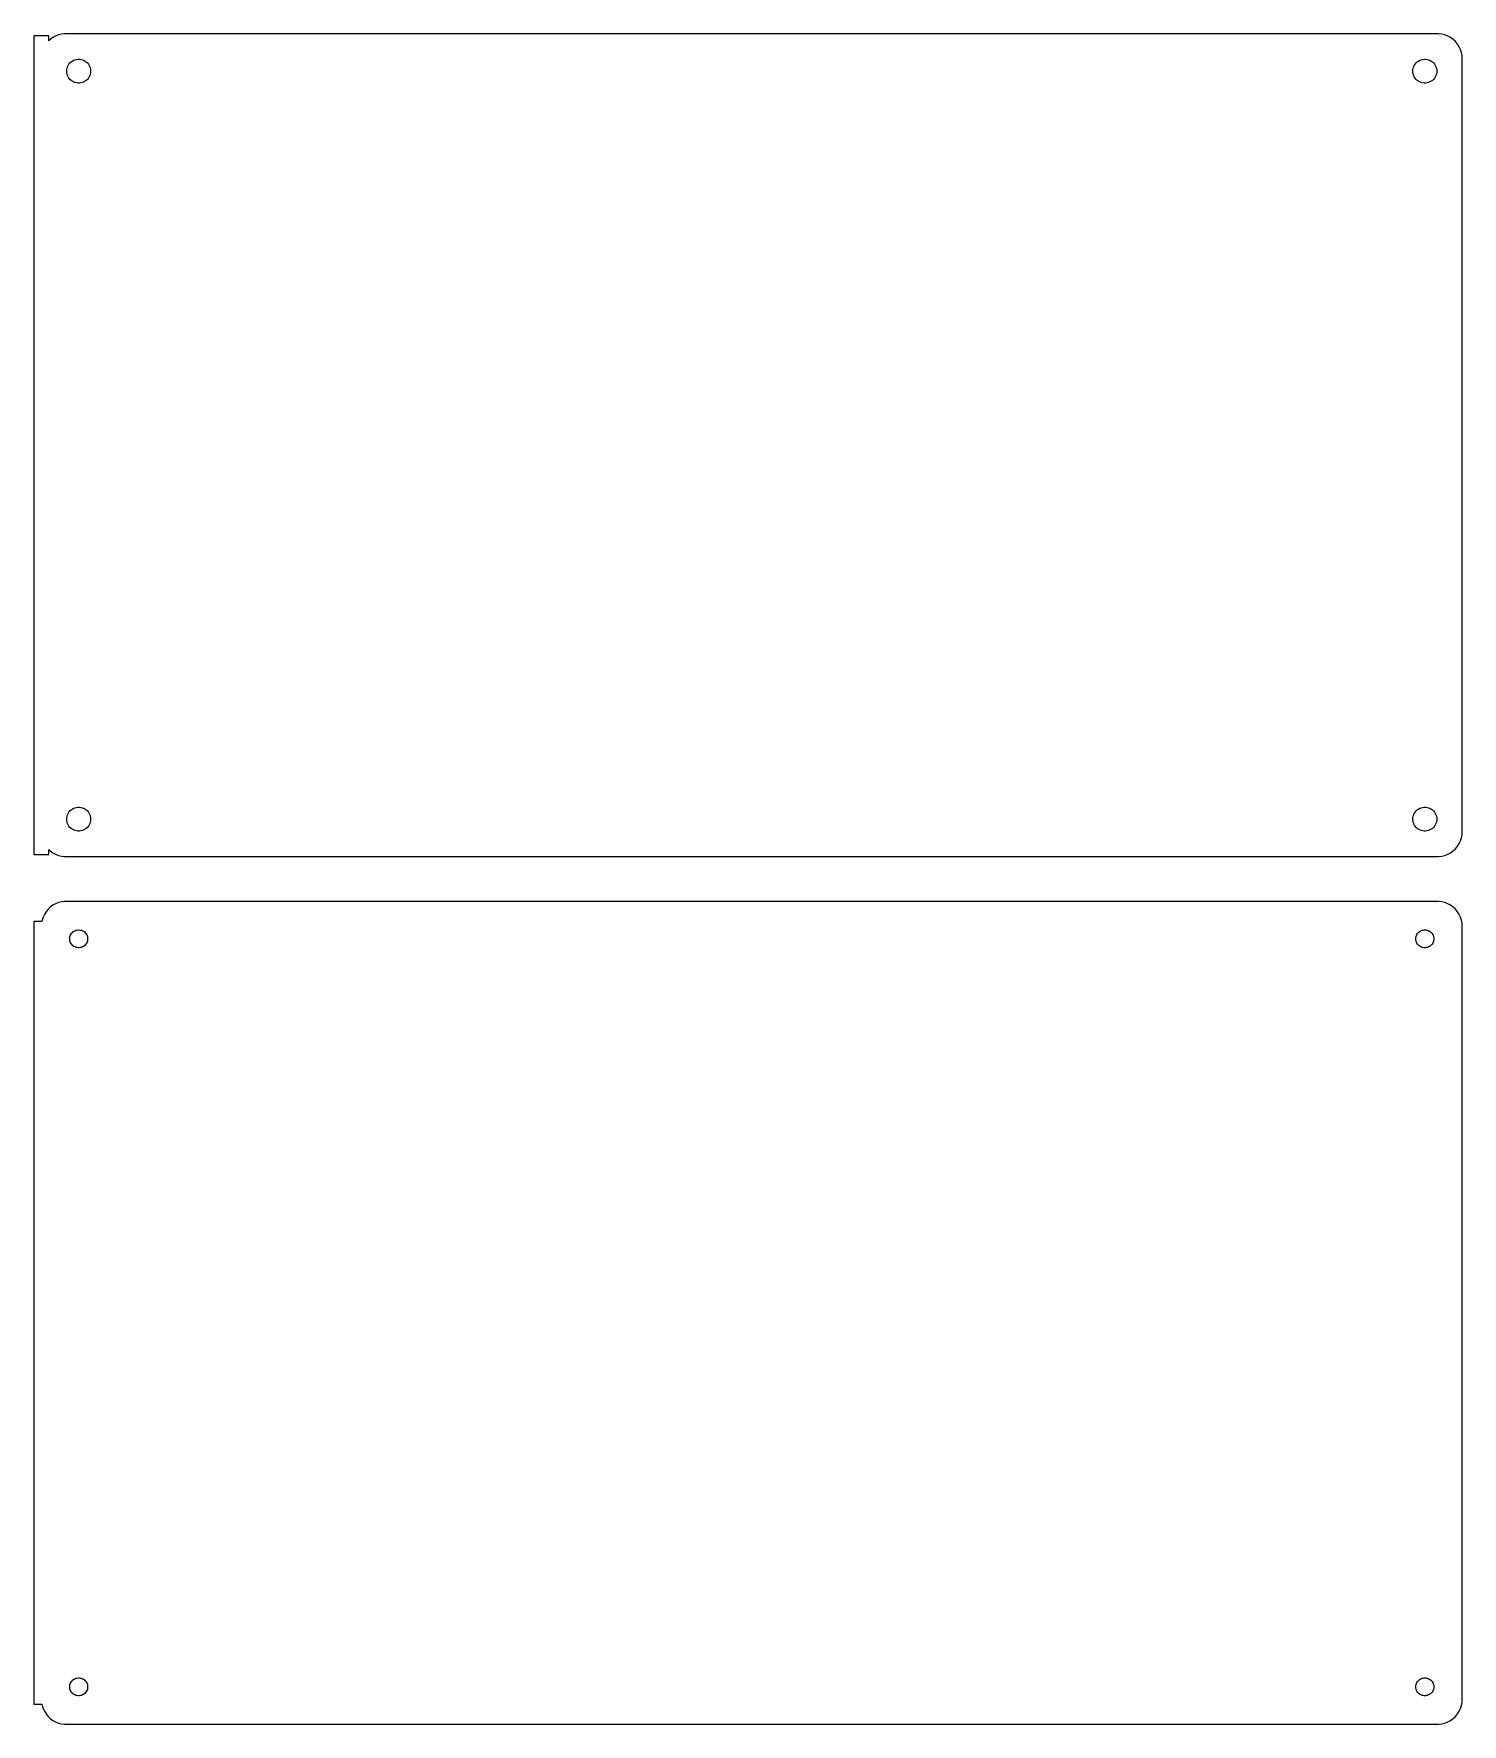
# Model space of a CAD drawing. Header units: metres. Extents: x -144 to 142, y 92 to 430.
import ezdxf

# ---------------------------------------------------------------- set-up
doc = ezdxf.new("R2010")
doc.units = ezdxf.units.M

msp = doc.modelspace()

# ---------------------------------------------------------------- linework, layer by layer
for p, q in [((-141, 430.115), (-144, 430.115)), ((-144, 430.115), (-144, 265.885)), ((-141, 429.059), (-141, 430.115)), ((-140.687, 429.353), (-141, 429.059)), ((-140.179, 429.722), (-140.687, 429.353)), ((-139.629, 430.024), (-140.179, 429.722)), ((-139.045, 430.255), (-139.629, 430.024)), ((-138.437, 430.411), (-139.045, 430.255)), ((-137.814, 430.49), (-138.437, 430.411)), ((137.814, 430.49), (-137.814, 430.49)), ((138.437, 430.411), (137.814, 430.49)), ((139.045, 430.255), (138.437, 430.411)), ((139.629, 430.024), (139.045, 430.255)), ((140.179, 429.722), (139.629, 430.024)), ((140.687, 429.353), (140.179, 429.722)), ((141.145, 428.923), (140.687, 429.353)), ((141.545, 428.439), (141.145, 428.923)), ((141.882, 427.909), (141.545, 428.439)), ((142.149, 427.341), (141.882, 427.909)), ((142.343, 426.743), (142.149, 427.341)), ((-137.325, 423.597), (-137.231, 423.883)), ((-137.231, 423.883), (-137.103, 424.156)), ((-137.103, 424.156), (-136.942, 424.411)), ((-136.942, 424.411), (-136.75, 424.643)), ((-136.75, 424.643), (-136.53, 424.849)), ((-136.53, 424.849), (-136.286, 425.026)), ((-136.286, 425.026), (-136.022, 425.172)), ((-136.022, 425.172), (-135.742, 425.283)), ((-135.742, 425.283), (-135.45, 425.357)), ((-135.45, 425.357), (-135.151, 425.395)), ((-135.151, 425.395), (-134.849, 425.395)), ((-134.849, 425.395), (-134.55, 425.357)), ((-134.55, 425.357), (-134.258, 425.283)), ((-134.258, 425.283), (-133.978, 425.172)), ((-133.978, 425.172), (-133.714, 425.026)), ((-133.714, 425.026), (-133.47, 424.849)), ((-133.47, 424.849), (-133.25, 424.643)), ((-133.25, 424.643), (-133.058, 424.411)), ((-133.058, 424.411), (-132.897, 424.156)), ((-132.897, 424.156), (-132.769, 423.883)), ((-132.769, 423.883), (-132.675, 423.597)), ((132.675, 423.597), (132.769, 423.883)), ((132.769, 423.883), (132.897, 424.156)), ((132.897, 424.156), (133.058, 424.411)), ((133.058, 424.411), (133.25, 424.643)), ((133.25, 424.643), (133.47, 424.849)), ((133.47, 424.849), (133.714, 425.026)), ((133.714, 425.026), (133.978, 425.172)), ((133.978, 425.172), (134.258, 425.283)), ((134.258, 425.283), (134.55, 425.357)), ((134.55, 425.357), (134.849, 425.395)), ((134.849, 425.395), (135.151, 425.395)), ((135.151, 425.395), (135.45, 425.357)), ((135.45, 425.357), (135.742, 425.283)), ((135.742, 425.283), (136.022, 425.172)), ((136.022, 425.172), (136.286, 425.026)), ((136.286, 425.026), (136.53, 424.849)), ((136.53, 424.849), (136.75, 424.643)), ((136.75, 424.643), (136.942, 424.411)), ((136.942, 424.411), (137.103, 424.156)), ((137.103, 424.156), (137.231, 423.883)), ((137.231, 423.883), (137.325, 423.597)), ((142.461, 426.127), (142.343, 426.743)), ((142.5, 425.5), (142.461, 426.127)), ((142.5, 270.5), (142.5, 425.5)), ((-137.4, 423), (-137.381, 423.301)), ((-137.381, 422.699), (-137.4, 423)), ((-137.381, 423.301), (-137.325, 423.597)), ((-137.325, 422.403), (-137.381, 422.699)), ((-137.231, 422.117), (-137.325, 422.403)), ((-137.103, 421.844), (-137.231, 422.117)), ((-136.942, 421.589), (-137.103, 421.844)), ((-136.75, 421.357), (-136.942, 421.589)), ((-136.53, 421.151), (-136.75, 421.357)), ((-136.286, 420.974), (-136.53, 421.151)), ((-136.022, 420.828), (-136.286, 420.974)), ((-135.742, 420.717), (-136.022, 420.828)), ((-135.45, 420.643), (-135.742, 420.717)), ((-135.151, 420.605), (-135.45, 420.643)), ((-134.849, 420.605), (-135.151, 420.605)), ((-134.55, 420.643), (-134.849, 420.605)), ((-134.258, 420.717), (-134.55, 420.643)), ((-133.978, 420.828), (-134.258, 420.717)), ((-133.714, 420.974), (-133.978, 420.828)), ((-133.47, 421.151), (-133.714, 420.974)), ((-133.25, 421.357), (-133.47, 421.151)), ((-133.058, 421.589), (-133.25, 421.357)), ((-132.897, 421.844), (-133.058, 421.589)), ((-132.769, 422.117), (-132.897, 421.844)), ((-132.675, 422.403), (-132.769, 422.117)), ((-132.675, 423.597), (-132.619, 423.301)), ((-132.619, 422.699), (-132.675, 422.403)), ((-132.619, 423.301), (-132.6, 423)), ((-132.6, 423), (-132.619, 422.699)), ((132.6, 423), (132.619, 423.301)), ((132.619, 422.699), (132.6, 423)), ((132.619, 423.301), (132.675, 423.597)), ((132.675, 422.403), (132.619, 422.699)), ((132.769, 422.117), (132.675, 422.403)), ((132.897, 421.844), (132.769, 422.117)), ((133.058, 421.589), (132.897, 421.844)), ((133.25, 421.357), (133.058, 421.589)), ((133.47, 421.151), (133.25, 421.357)), ((133.714, 420.974), (133.47, 421.151)), ((133.978, 420.828), (133.714, 420.974)), ((134.258, 420.717), (133.978, 420.828)), ((134.55, 420.643), (134.258, 420.717)), ((134.849, 420.605), (134.55, 420.643)), ((135.151, 420.605), (134.849, 420.605)), ((135.45, 420.643), (135.151, 420.605)), ((135.742, 420.717), (135.45, 420.643)), ((136.022, 420.828), (135.742, 420.717)), ((136.286, 420.974), (136.022, 420.828)), ((136.53, 421.151), (136.286, 420.974)), ((136.75, 421.357), (136.53, 421.151)), ((136.942, 421.589), (136.75, 421.357)), ((137.103, 421.844), (136.942, 421.589)), ((137.231, 422.117), (137.103, 421.844)), ((137.325, 422.403), (137.231, 422.117)), ((137.325, 423.597), (137.381, 423.301)), ((137.381, 422.699), (137.325, 422.403)), ((137.381, 423.301), (137.4, 423)), ((137.4, 423), (137.381, 422.699)), ((-136.942, 274.411), (-136.75, 274.643)), ((-136.75, 274.643), (-136.53, 274.849)), ((-136.53, 274.849), (-136.286, 275.026)), ((-136.286, 275.026), (-136.022, 275.172)), ((-136.022, 275.172), (-135.742, 275.283)), ((-135.742, 275.283), (-135.45, 275.357)), ((-135.45, 275.357), (-135.151, 275.395)), ((-135.151, 275.395), (-134.849, 275.395)), ((-134.849, 275.395), (-134.55, 275.357)), ((-134.55, 275.357), (-134.258, 275.283)), ((-134.258, 275.283), (-133.978, 275.172)), ((-133.978, 275.172), (-133.714, 275.026)), ((-133.714, 275.026), (-133.47, 274.849)), ((-133.47, 274.849), (-133.25, 274.643)), ((-133.25, 274.643), (-133.058, 274.411)), ((133.058, 274.411), (133.25, 274.643)), ((133.25, 274.643), (133.47, 274.849)), ((133.47, 274.849), (133.714, 275.026)), ((133.714, 275.026), (133.978, 275.172)), ((133.978, 275.172), (134.258, 275.283)), ((134.258, 275.283), (134.55, 275.357)), ((134.55, 275.357), (134.849, 275.395)), ((134.849, 275.395), (135.151, 275.395)), ((135.151, 275.395), (135.45, 275.357)), ((135.45, 275.357), (135.742, 275.283)), ((135.742, 275.283), (136.022, 275.172)), ((136.022, 275.172), (136.286, 275.026)), ((136.286, 275.026), (136.53, 274.849)), ((136.53, 274.849), (136.75, 274.643)), ((136.75, 274.643), (136.942, 274.411)), ((-137.4, 273), (-137.381, 273.301)), ((-137.381, 272.699), (-137.4, 273)), ((-137.381, 273.301), (-137.325, 273.597)), ((-137.325, 272.403), (-137.381, 272.699)), ((-137.325, 273.597), (-137.231, 273.883)), ((-137.231, 272.117), (-137.325, 272.403)), ((-137.231, 273.883), (-137.103, 274.156)), ((-137.103, 271.844), (-137.231, 272.117)), ((-137.103, 274.156), (-136.942, 274.411)), ((-136.942, 271.589), (-137.103, 271.844)), ((-136.75, 271.357), (-136.942, 271.589)), ((-136.53, 271.151), (-136.75, 271.357)), ((-133.25, 271.357), (-133.47, 271.151)), ((-133.058, 271.589), (-133.25, 271.357)), ((-133.058, 274.411), (-132.897, 274.156)), ((-132.897, 271.844), (-133.058, 271.589)), ((-132.897, 274.156), (-132.769, 273.883)), ((-132.769, 272.117), (-132.897, 271.844)), ((-132.769, 273.883), (-132.675, 273.597)), ((-132.675, 272.403), (-132.769, 272.117)), ((-132.675, 273.597), (-132.619, 273.301)), ((-132.619, 272.699), (-132.675, 272.403)), ((-132.619, 273.301), (-132.6, 273)), ((-132.6, 273), (-132.619, 272.699)), ((132.6, 273), (132.619, 273.301)), ((132.619, 272.699), (132.6, 273)), ((132.619, 273.301), (132.675, 273.597)), ((132.675, 272.403), (132.619, 272.699)), ((132.675, 273.597), (132.769, 273.883)), ((132.769, 272.117), (132.675, 272.403)), ((132.769, 273.883), (132.897, 274.156)), ((132.897, 271.844), (132.769, 272.117)), ((132.897, 274.156), (133.058, 274.411)), ((133.058, 271.589), (132.897, 271.844)), ((133.25, 271.357), (133.058, 271.589)), ((133.47, 271.151), (133.25, 271.357)), ((136.75, 271.357), (136.53, 271.151)), ((136.942, 271.589), (136.75, 271.357)), ((136.942, 274.411), (137.103, 274.156)), ((137.103, 271.844), (136.942, 271.589)), ((137.103, 274.156), (137.231, 273.883)), ((137.231, 272.117), (137.103, 271.844)), ((137.231, 273.883), (137.325, 273.597)), ((137.325, 272.403), (137.231, 272.117)), ((137.325, 273.597), (137.381, 273.301)), ((137.381, 272.699), (137.325, 272.403)), ((137.381, 273.301), (137.4, 273)), ((137.4, 273), (137.381, 272.699)), ((-136.286, 270.974), (-136.53, 271.151)), ((-136.022, 270.828), (-136.286, 270.974)), ((-135.742, 270.717), (-136.022, 270.828)), ((-135.45, 270.643), (-135.742, 270.717)), ((-135.151, 270.605), (-135.45, 270.643)), ((-134.849, 270.605), (-135.151, 270.605)), ((-134.55, 270.643), (-134.849, 270.605)), ((-134.258, 270.717), (-134.55, 270.643)), ((-133.978, 270.828), (-134.258, 270.717)), ((-133.714, 270.974), (-133.978, 270.828)), ((-133.47, 271.151), (-133.714, 270.974)), ((133.714, 270.974), (133.47, 271.151)), ((133.978, 270.828), (133.714, 270.974)), ((134.258, 270.717), (133.978, 270.828)), ((134.55, 270.643), (134.258, 270.717)), ((134.849, 270.605), (134.55, 270.643)), ((135.151, 270.605), (134.849, 270.605)), ((135.45, 270.643), (135.151, 270.605)), ((135.742, 270.717), (135.45, 270.643)), ((136.022, 270.828), (135.742, 270.717)), ((136.286, 270.974), (136.022, 270.828)), ((136.53, 271.151), (136.286, 270.974)), ((141.545, 267.561), (141.882, 268.091)), ((141.882, 268.091), (142.149, 268.659)), ((142.149, 268.659), (142.343, 269.257)), ((142.343, 269.257), (142.461, 269.873)), ((142.461, 269.873), (142.5, 270.5)), ((-144, 265.885), (-141, 265.885)), ((-141, 265.885), (-141, 266.941)), ((-141, 266.941), (-140.687, 266.647)), ((-140.687, 266.647), (-140.179, 266.278)), ((-140.179, 266.278), (-139.629, 265.976)), ((-139.629, 265.976), (-139.045, 265.745)), ((-139.045, 265.745), (-138.437, 265.589)), ((-138.437, 265.589), (-137.814, 265.51)), ((-137.814, 265.51), (137.814, 265.51)), ((137.814, 265.51), (138.437, 265.589)), ((138.437, 265.589), (139.045, 265.745)), ((139.045, 265.745), (139.629, 265.976)), ((139.629, 265.976), (140.179, 266.278)), ((140.179, 266.278), (140.687, 266.647)), ((140.687, 266.647), (141.145, 267.077)), ((141.145, 267.077), (141.545, 267.561)), ((-141.545, 254.439), (-141.882, 253.909)), ((-141.145, 254.923), (-141.545, 254.439)), ((-140.687, 255.353), (-141.145, 254.923)), ((-140.179, 255.722), (-140.687, 255.353)), ((-139.629, 256.024), (-140.179, 255.722)), ((-139.045, 256.255), (-139.629, 256.024)), ((-138.437, 256.411), (-139.045, 256.255)), ((-137.814, 256.49), (-138.437, 256.411)), ((137.814, 256.49), (-137.814, 256.49)), ((138.437, 256.411), (137.814, 256.49)), ((139.045, 256.255), (138.437, 256.411)), ((139.629, 256.024), (139.045, 256.255)), ((140.179, 255.722), (139.629, 256.024)), ((140.687, 255.353), (140.179, 255.722)), ((141.145, 254.923), (140.687, 255.353)), ((141.545, 254.439), (141.145, 254.923)), ((141.882, 253.909), (141.545, 254.439)), ((-142.4, 252.444), (-144, 252.444)), ((-144, 252.444), (-144, 95.5558)), ((-142.343, 252.743), (-142.4, 252.444)), ((-142.149, 253.341), (-142.343, 252.743)), ((-141.882, 253.909), (-142.149, 253.341)), ((142.149, 253.341), (141.882, 253.909)), ((142.343, 252.743), (142.149, 253.341)), ((142.461, 252.127), (142.343, 252.743)), ((142.5, 251.5), (142.461, 252.127)), ((142.5, 96.5), (142.5, 251.5)), ((-136.8, 249), (-136.786, 249.226)), ((-136.786, 248.774), (-136.8, 249)), ((-136.786, 249.226), (-136.743, 249.448)), ((-136.743, 248.552), (-136.786, 248.774)), ((-136.743, 249.448), (-136.674, 249.663)), ((-136.674, 248.337), (-136.743, 248.552)), ((-136.674, 249.663), (-136.577, 249.867)), ((-136.577, 248.133), (-136.674, 248.337)), ((-136.577, 249.867), (-136.456, 250.058)), ((-136.456, 247.942), (-136.577, 248.133)), ((-136.456, 250.058), (-136.312, 250.232)), ((-136.312, 247.768), (-136.456, 247.942)), ((-136.312, 250.232), (-136.147, 250.387)), ((-136.147, 247.613), (-136.312, 247.768)), ((-136.147, 250.387), (-135.964, 250.52)), ((-135.964, 247.48), (-136.147, 247.613)), ((-135.964, 250.52), (-135.766, 250.629)), ((-135.766, 247.371), (-135.964, 247.48)), ((-135.766, 250.629), (-135.556, 250.712)), ((-135.556, 250.712), (-135.337, 250.768)), ((-135.337, 250.768), (-135.113, 250.796)), ((-135.113, 250.796), (-134.887, 250.796)), ((-134.887, 250.796), (-134.663, 250.768)), ((-134.663, 250.768), (-134.444, 250.712)), ((-134.444, 250.712), (-134.234, 250.629)), ((-134.234, 250.629), (-134.036, 250.52)), ((-134.036, 247.48), (-134.234, 247.371)), ((-134.036, 250.52), (-133.853, 250.387)), ((-133.853, 247.613), (-134.036, 247.48)), ((-133.853, 250.387), (-133.688, 250.232)), ((-133.688, 247.768), (-133.853, 247.613)), ((-133.688, 250.232), (-133.544, 250.058)), ((-133.544, 247.942), (-133.688, 247.768)), ((-133.544, 250.058), (-133.423, 249.867)), ((-133.423, 248.133), (-133.544, 247.942)), ((-133.423, 249.867), (-133.326, 249.663)), ((-133.326, 248.337), (-133.423, 248.133)), ((-133.326, 249.663), (-133.257, 249.448)), ((-133.257, 248.552), (-133.326, 248.337)), ((-133.257, 249.448), (-133.214, 249.226)), ((-133.214, 248.774), (-133.257, 248.552)), ((-133.214, 249.226), (-133.2, 249)), ((-133.2, 249), (-133.214, 248.774)), ((133.2, 249), (133.214, 249.226)), ((133.214, 248.774), (133.2, 249)), ((133.214, 249.226), (133.257, 249.448)), ((133.257, 248.552), (133.214, 248.774)), ((133.257, 249.448), (133.326, 249.663)), ((133.326, 248.337), (133.257, 248.552)), ((133.326, 249.663), (133.423, 249.867)), ((133.423, 248.133), (133.326, 248.337)), ((133.423, 249.867), (133.544, 250.058)), ((133.544, 247.942), (133.423, 248.133)), ((133.544, 250.058), (133.688, 250.232)), ((133.688, 247.768), (133.544, 247.942)), ((133.688, 250.232), (133.853, 250.387)), ((133.853, 247.613), (133.688, 247.768)), ((133.853, 250.387), (134.036, 250.52)), ((134.036, 247.48), (133.853, 247.613)), ((134.036, 250.52), (134.234, 250.629)), ((134.234, 247.371), (134.036, 247.48)), ((134.234, 250.629), (134.444, 250.712)), ((134.444, 250.712), (134.663, 250.768)), ((134.663, 250.768), (134.887, 250.796)), ((134.887, 250.796), (135.113, 250.796)), ((135.113, 250.796), (135.337, 250.768)), ((135.337, 250.768), (135.556, 250.712)), ((135.556, 250.712), (135.766, 250.629)), ((135.766, 250.629), (135.964, 250.52)), ((135.964, 247.48), (135.766, 247.371)), ((135.964, 250.52), (136.147, 250.387)), ((136.147, 247.613), (135.964, 247.48)), ((136.147, 250.387), (136.312, 250.232)), ((136.312, 247.768), (136.147, 247.613)), ((136.312, 250.232), (136.456, 250.058)), ((136.456, 247.942), (136.312, 247.768)), ((136.456, 250.058), (136.577, 249.867)), ((136.577, 248.133), (136.456, 247.942)), ((136.577, 249.867), (136.674, 249.663)), ((136.674, 248.337), (136.577, 248.133)), ((136.674, 249.663), (136.743, 249.448)), ((136.743, 248.552), (136.674, 248.337)), ((136.743, 249.448), (136.786, 249.226)), ((136.786, 248.774), (136.743, 248.552)), ((136.786, 249.226), (136.8, 249)), ((136.8, 249), (136.786, 248.774)), ((-135.556, 247.288), (-135.766, 247.371)), ((-135.337, 247.232), (-135.556, 247.288)), ((-135.113, 247.204), (-135.337, 247.232)), ((-134.887, 247.204), (-135.113, 247.204)), ((-134.663, 247.232), (-134.887, 247.204)), ((-134.444, 247.288), (-134.663, 247.232)), ((-134.234, 247.371), (-134.444, 247.288)), ((134.444, 247.288), (134.234, 247.371)), ((134.663, 247.232), (134.444, 247.288)), ((134.887, 247.204), (134.663, 247.232)), ((135.113, 247.204), (134.887, 247.204)), ((135.337, 247.232), (135.113, 247.204)), ((135.556, 247.288), (135.337, 247.232)), ((135.766, 247.371), (135.556, 247.288)), ((-136.8, 99), (-136.786, 99.2256)), ((-136.786, 98.7744), (-136.8, 99)), ((-136.786, 99.2256), (-136.743, 99.4476)), ((-136.743, 98.5524), (-136.786, 98.7744)), ((-136.743, 99.4476), (-136.674, 99.6626)), ((-136.674, 98.3374), (-136.743, 98.5524)), ((-136.674, 99.6626), (-136.577, 99.8672)), ((-136.577, 98.1328), (-136.674, 98.3374)), ((-136.577, 99.8672), (-136.456, 100.058)), ((-136.456, 100.058), (-136.312, 100.232)), ((-136.312, 100.232), (-136.147, 100.387)), ((-136.147, 100.387), (-135.964, 100.52)), ((-135.964, 100.52), (-135.766, 100.629)), ((-135.766, 100.629), (-135.556, 100.712)), ((-135.556, 100.712), (-135.337, 100.768)), ((-135.337, 100.768), (-135.113, 100.796)), ((-135.113, 100.796), (-134.887, 100.796)), ((-134.887, 100.796), (-134.663, 100.768)), ((-134.663, 100.768), (-134.444, 100.712)), ((-134.444, 100.712), (-134.234, 100.629)), ((-134.234, 100.629), (-134.036, 100.52)), ((-134.036, 100.52), (-133.853, 100.387)), ((-133.853, 100.387), (-133.688, 100.232)), ((-133.688, 100.232), (-133.544, 100.058)), ((-133.544, 100.058), (-133.423, 99.8672)), ((-133.423, 99.8672), (-133.326, 99.6626)), ((-133.326, 98.3374), (-133.423, 98.1328)), ((-133.326, 99.6626), (-133.257, 99.4476)), ((-133.257, 98.5524), (-133.326, 98.3374)), ((-133.257, 99.4476), (-133.214, 99.2256)), ((-133.214, 98.7744), (-133.257, 98.5524)), ((-133.214, 99.2256), (-133.2, 99)), ((-133.2, 99), (-133.214, 98.7744)), ((133.2, 99), (133.214, 99.2256)), ((133.214, 98.7744), (133.2, 99)), ((133.214, 99.2256), (133.257, 99.4476)), ((133.257, 98.5524), (133.214, 98.7744)), ((133.257, 99.4476), (133.326, 99.6626)), ((133.326, 98.3374), (133.257, 98.5524)), ((133.326, 99.6626), (133.423, 99.8672)), ((133.423, 98.1328), (133.326, 98.3374)), ((133.423, 99.8672), (133.544, 100.058)), ((133.544, 100.058), (133.688, 100.232)), ((133.688, 100.232), (133.853, 100.387)), ((133.853, 100.387), (134.036, 100.52)), ((134.036, 100.52), (134.234, 100.629)), ((134.234, 100.629), (134.444, 100.712)), ((134.444, 100.712), (134.663, 100.768)), ((134.663, 100.768), (134.887, 100.796)), ((134.887, 100.796), (135.113, 100.796)), ((135.113, 100.796), (135.337, 100.768)), ((135.337, 100.768), (135.556, 100.712)), ((135.556, 100.712), (135.766, 100.629)), ((135.766, 100.629), (135.964, 100.52)), ((135.964, 100.52), (136.147, 100.387)), ((136.147, 100.387), (136.312, 100.232)), ((136.312, 100.232), (136.456, 100.058)), ((136.456, 100.058), (136.577, 99.8672)), ((136.577, 99.8672), (136.674, 99.6626)), ((136.674, 98.3374), (136.577, 98.1328)), ((136.674, 99.6626), (136.743, 99.4476)), ((136.743, 98.5524), (136.674, 98.3374)), ((136.743, 99.4476), (136.786, 99.2256)), ((136.786, 98.7744), (136.743, 98.5524)), ((136.786, 99.2256), (136.8, 99)), ((136.8, 99), (136.786, 98.7744)), ((-144, 95.5558), (-142.4, 95.5558)), ((-142.4, 95.5558), (-142.343, 95.2566)), ((-142.343, 95.2566), (-142.149, 94.6594)), ((-136.456, 97.942), (-136.577, 98.1328)), ((-136.312, 97.7678), (-136.456, 97.942)), ((-136.147, 97.6131), (-136.312, 97.7678)), ((-135.964, 97.4802), (-136.147, 97.6131)), ((-135.766, 97.3713), (-135.964, 97.4802)), ((-135.556, 97.2881), (-135.766, 97.3713)), ((-135.337, 97.2319), (-135.556, 97.2881)), ((-135.113, 97.2036), (-135.337, 97.2319)), ((-134.887, 97.2036), (-135.113, 97.2036)), ((-134.663, 97.2319), (-134.887, 97.2036)), ((-134.444, 97.2881), (-134.663, 97.2319)), ((-134.234, 97.3713), (-134.444, 97.2881)), ((-134.036, 97.4802), (-134.234, 97.3713)), ((-133.853, 97.6131), (-134.036, 97.4802)), ((-133.688, 97.7678), (-133.853, 97.6131)), ((-133.544, 97.942), (-133.688, 97.7678)), ((-133.423, 98.1328), (-133.544, 97.942)), ((133.544, 97.942), (133.423, 98.1328)), ((133.688, 97.7678), (133.544, 97.942)), ((133.853, 97.6131), (133.688, 97.7678)), ((134.036, 97.4802), (133.853, 97.6131)), ((134.234, 97.3713), (134.036, 97.4802)), ((134.444, 97.2881), (134.234, 97.3713)), ((134.663, 97.2319), (134.444, 97.2881)), ((134.887, 97.2036), (134.663, 97.2319)), ((135.113, 97.2036), (134.887, 97.2036)), ((135.337, 97.2319), (135.113, 97.2036)), ((135.556, 97.2881), (135.337, 97.2319)), ((135.766, 97.3713), (135.556, 97.2881)), ((135.964, 97.4802), (135.766, 97.3713)), ((136.147, 97.6131), (135.964, 97.4802)), ((136.312, 97.7678), (136.147, 97.6131)), ((136.456, 97.942), (136.312, 97.7678)), ((136.577, 98.1328), (136.456, 97.942)), ((142.149, 94.6594), (142.343, 95.2566)), ((142.343, 95.2566), (142.461, 95.8733)), ((142.461, 95.8733), (142.5, 96.5)), ((-142.149, 94.6594), (-141.882, 94.0912)), ((-141.882, 94.0912), (-141.545, 93.5611)), ((-141.545, 93.5611), (-141.145, 93.0773)), ((-141.145, 93.0773), (-140.687, 92.6474)), ((-140.687, 92.6474), (-140.179, 92.2784)), ((-140.179, 92.2784), (-139.629, 91.9759)), ((-139.629, 91.9759), (-139.045, 91.7447)), ((-139.045, 91.7447), (-138.437, 91.5886)), ((-138.437, 91.5886), (-137.814, 91.5099)), ((137.814, 91.5099), (138.437, 91.5886)), ((138.437, 91.5886), (139.045, 91.7447)), ((139.045, 91.7447), (139.629, 91.9759)), ((139.629, 91.9759), (140.179, 92.2784)), ((140.179, 92.2784), (140.687, 92.6474)), ((140.687, 92.6474), (141.145, 93.0773)), ((141.145, 93.0773), (141.545, 93.5611)), ((141.545, 93.5611), (141.882, 94.0912)), ((141.882, 94.0912), (142.149, 94.6594)), ((-137.814, 91.5099), (137.814, 91.5099))]:
    msp.add_line(p, q)

doc.saveas('drawing.dxf')
